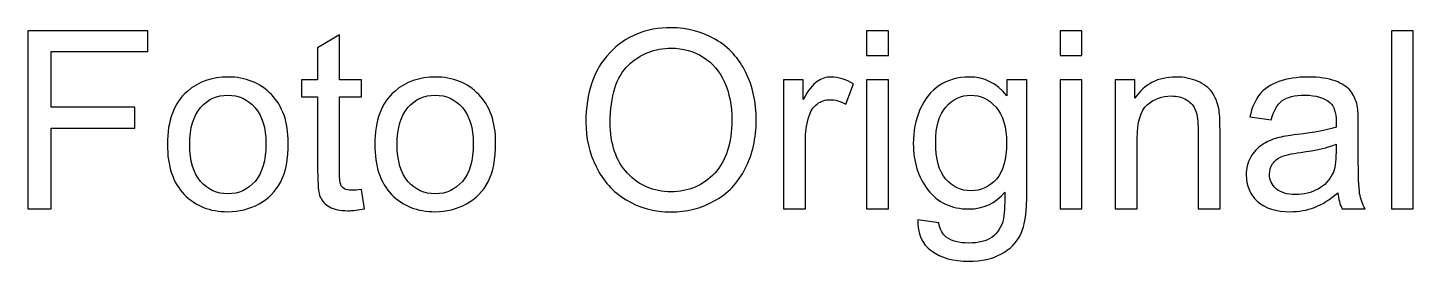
# Model space of a CAD drawing. Header units: millimetres. Extents: x -2444 to 3336, y -980 to 1690.
# Drawn here: x -2444 to -1730, y 1570 to 1690 of the extents above; entities that cross this region are included whole.
import ezdxf

# ---------------------------------------------------------------- set-up
doc = ezdxf.new("R2010")
doc.units = ezdxf.units.MM
doc.header["$MEASUREMENT"] = 0
doc.layers.add('Camada 1', color=7, linetype='Continuous')

msp = doc.modelspace()

# ---------------------------------------------------------------- linework, layer by layer
at = {"layer": 'Camada 1', "color": 250}
for points, knots in [([(-2444.3062, 1596.637), (-2444.3062, 1596.637), (-2444.3062, 1688.4168), (-2444.3062, 1688.4168), (-2444.3062, 1688.4168), (-2444.3062, 1688.4168), (-2382.3933, 1688.4168), (-2382.3933, 1688.4168), (-2382.3933, 1688.4168), (-2382.3933, 1688.4168), (-2382.3933, 1677.6494), (-2382.3933, 1677.6494), (-2382.3933, 1677.6494), (-2382.3933, 1677.6494), (-2432.1287, 1677.6494), (-2432.1287, 1677.6494), (-2432.1287, 1677.6494), (-2432.1287, 1677.6494), (-2432.1287, 1649.0643), (-2432.1287, 1649.0643), (-2432.1287, 1649.0643), (-2432.1287, 1649.0643), (-2389.0589, 1649.0643), (-2389.0589, 1649.0643), (-2389.0589, 1649.0643), (-2389.0589, 1649.0643), (-2389.0589, 1638.2968), (-2389.0589, 1638.2968), (-2389.0589, 1638.2968), (-2389.0589, 1638.2968), (-2432.1287, 1638.2968), (-2432.1287, 1638.2968), (-2432.1287, 1638.2968), (-2432.1287, 1638.2968), (-2432.1287, 1596.637), (-2432.1287, 1596.637), (-2432.1287, 1596.637), (-2432.1287, 1596.637), (-2444.3062, 1596.637), (-2444.3062, 1596.637)], [0, 0, 0, 0, 0.09090909, 0.09090909, 0.09090909, 0.09090909, 0.18181818, 0.18181818, 0.18181818, 0.18181818, 0.27272727, 0.27272727, 0.27272727, 0.27272727, 0.36363636, 0.36363636, 0.36363636, 0.36363636, 0.45454545, 0.45454545, 0.45454545, 0.45454545, 0.54545455, 0.54545455, 0.54545455, 0.54545455, 0.63636364, 0.63636364, 0.63636364, 0.63636364, 0.72727273, 0.72727273, 0.72727273, 0.72727273, 0.81818182, 0.81818182, 0.81818182, 0.81818182, 1, 1, 1, 1]), ([(-2272.2832, 1606.6995), (-2272.2832, 1606.6995), (-2270.745, 1596.7438), (-2270.745, 1596.7438), (-2270.745, 1596.7438), (-2273.9069, 1596.0815), (-2276.7483, 1595.7397), (-2279.2265, 1595.7397), (-2279.2265, 1595.7397), (-2283.307, 1595.7397), (-2286.4689, 1596.3806), (-2288.7335, 1597.6838), (-2288.7335, 1597.6838), (-2290.9767, 1598.987), (-2292.5576, 1600.6748), (-2293.4763, 1602.7898), (-2293.4763, 1602.7898), (-2294.3949, 1604.9049), (-2294.8436, 1609.3486), (-2294.8436, 1616.121), (-2294.8436, 1616.121), (-2294.8436, 1616.121), (-2294.8436, 1654.448), (-2294.8436, 1654.448), (-2294.8436, 1654.448), (-2294.8436, 1654.448), (-2303.1756, 1654.448), (-2303.1756, 1654.448), (-2303.1756, 1654.448), (-2303.1756, 1654.448), (-2303.1756, 1663.1645), (-2303.1756, 1663.1645), (-2303.1756, 1663.1645), (-2303.1756, 1663.1645), (-2294.8436, 1663.1645), (-2294.8436, 1663.1645), (-2294.8436, 1663.1645), (-2294.8436, 1663.1645), (-2294.8436, 1679.6148), (-2294.8436, 1679.6148), (-2294.8436, 1679.6148), (-2294.8436, 1679.6148), (-2283.5634, 1686.3872), (-2283.5634, 1686.3872), (-2283.5634, 1686.3872), (-2283.5634, 1686.3872), (-2283.5634, 1663.1645), (-2283.5634, 1663.1645), (-2283.5634, 1663.1645), (-2283.5634, 1663.1645), (-2272.2832, 1663.1645), (-2272.2832, 1663.1645), (-2272.2832, 1663.1645), (-2272.2832, 1663.1645), (-2272.2832, 1654.448), (-2272.2832, 1654.448), (-2272.2832, 1654.448), (-2272.2832, 1654.448), (-2283.5634, 1654.448), (-2283.5634, 1654.448), (-2283.5634, 1654.448), (-2283.5634, 1654.448), (-2283.5634, 1615.4801), (-2283.5634, 1615.4801), (-2283.5634, 1615.4801), (-2283.5634, 1612.2541), (-2283.3711, 1610.1818), (-2282.9652, 1609.2631), (-2282.9652, 1609.2631), (-2282.5806, 1608.3445), (-2281.9397, 1607.6181), (-2281.0424, 1607.0626), (-2281.0424, 1607.0626), (-2280.1451, 1606.5285), (-2278.8633, 1606.2508), (-2277.1969, 1606.2508), (-2277.1969, 1606.2508), (-2275.9578, 1606.2508), (-2274.3128, 1606.4004), (-2272.2832, 1606.6995)], [0, 0, 0, 0, 0.04761905, 0.04761905, 0.04761905, 0.04761905, 0.0952381, 0.0952381, 0.0952381, 0.0952381, 0.14285714, 0.14285714, 0.14285714, 0.14285714, 0.19047619, 0.19047619, 0.19047619, 0.19047619, 0.23809524, 0.23809524, 0.23809524, 0.23809524, 0.28571429, 0.28571429, 0.28571429, 0.28571429, 0.33333333, 0.33333333, 0.33333333, 0.33333333, 0.38095238, 0.38095238, 0.38095238, 0.38095238, 0.42857143, 0.42857143, 0.42857143, 0.42857143, 0.47619048, 0.47619048, 0.47619048, 0.47619048, 0.52380952, 0.52380952, 0.52380952, 0.52380952, 0.57142857, 0.57142857, 0.57142857, 0.57142857, 0.61904762, 0.61904762, 0.61904762, 0.61904762, 0.66666667, 0.66666667, 0.66666667, 0.66666667, 0.71428571, 0.71428571, 0.71428571, 0.71428571, 0.76190476, 0.76190476, 0.76190476, 0.76190476, 0.80952381, 0.80952381, 0.80952381, 0.80952381, 0.85714286, 0.85714286, 0.85714286, 0.85714286, 0.9047619, 0.9047619, 0.9047619, 0.9047619, 1, 1, 1, 1]), ([(-2156.5544, 1641.3092), (-2156.5544, 1656.5203), (-2152.4525, 1668.4415), (-2144.2701, 1677.0512), (-2144.2701, 1677.0512), (-2136.0876, 1685.6609), (-2125.5338, 1689.955), (-2112.5872, 1689.955), (-2112.5872, 1689.955), (-2104.1057, 1689.955), (-2096.4787, 1687.9254), (-2089.6636, 1683.8876), (-2089.6636, 1683.8876), (-2082.8699, 1679.8498), (-2077.6784, 1674.2097), (-2074.1106, 1666.9673), (-2074.1106, 1666.9673), (-2070.5428, 1659.7463), (-2068.7483, 1651.5425), (-2068.7483, 1642.3774), (-2068.7483, 1642.3774), (-2068.7483, 1633.084), (-2070.6283, 1624.752), (-2074.3884, 1617.4242), (-2074.3884, 1617.4242), (-2078.1484, 1610.075), (-2083.4681, 1604.5203), (-2090.3473, 1600.7603), (-2090.3473, 1600.7603), (-2097.2479, 1596.9788), (-2104.6825, 1595.0988), (-2112.6513, 1595.0988), (-2112.6513, 1595.0988), (-2121.3037, 1595.0988), (-2129.0161, 1597.1925), (-2135.8313, 1601.3584), (-2135.8313, 1601.3584), (-2142.625, 1605.5244), (-2147.7951, 1611.2073), (-2151.2988, 1618.4283), (-2151.2988, 1618.4283), (-2154.8025, 1625.628), (-2156.5544, 1633.2549), (-2156.5544, 1641.3092)], [0, 0, 0, 0, 0.08333333, 0.08333333, 0.08333333, 0.08333333, 0.16666667, 0.16666667, 0.16666667, 0.16666667, 0.25, 0.25, 0.25, 0.25, 0.33333333, 0.33333333, 0.33333333, 0.33333333, 0.41666667, 0.41666667, 0.41666667, 0.41666667, 0.5, 0.5, 0.5, 0.5, 0.58333333, 0.58333333, 0.58333333, 0.58333333, 0.66666667, 0.66666667, 0.66666667, 0.66666667, 0.75, 0.75, 0.75, 0.75, 0.83333333, 0.83333333, 0.83333333, 0.83333333, 1, 1, 1, 1]), ([(-2011.8558, 1675.5984), (-2011.8558, 1675.5984), (-2011.8558, 1688.4168), (-2011.8558, 1688.4168), (-2011.8558, 1688.4168), (-2011.8558, 1688.4168), (-2000.5756, 1688.4168), (-2000.5756, 1688.4168), (-2000.5756, 1688.4168), (-2000.5756, 1688.4168), (-2000.5756, 1675.5984), (-2000.5756, 1675.5984), (-2000.5756, 1675.5984), (-2000.5756, 1675.5984), (-2011.8558, 1675.5984), (-2011.8558, 1675.5984)], [0, 0, 0, 0, 0.2, 0.2, 0.2, 0.2, 0.4, 0.4, 0.4, 0.4, 0.6, 0.6, 0.6, 0.6, 1, 1, 1, 1]), ([(-1912.0859, 1675.5984), (-1912.0859, 1675.5984), (-1912.0859, 1688.4168), (-1912.0859, 1688.4168), (-1912.0859, 1688.4168), (-1912.0859, 1688.4168), (-1900.8057, 1688.4168), (-1900.8057, 1688.4168), (-1900.8057, 1688.4168), (-1900.8057, 1688.4168), (-1900.8057, 1675.5984), (-1900.8057, 1675.5984), (-1900.8057, 1675.5984), (-1900.8057, 1675.5984), (-1912.0859, 1675.5984), (-1912.0859, 1675.5984)], [0, 0, 0, 0, 0.2, 0.2, 0.2, 0.2, 0.4, 0.4, 0.4, 0.4, 0.6, 0.6, 0.6, 0.6, 1, 1, 1, 1]), ([(-1741.2807, 1596.637), (-1741.2807, 1596.637), (-1741.2807, 1688.4168), (-1741.2807, 1688.4168), (-1741.2807, 1688.4168), (-1741.2807, 1688.4168), (-1730.0005, 1688.4168), (-1730.0005, 1688.4168), (-1730.0005, 1688.4168), (-1730.0005, 1688.4168), (-1730.0005, 1596.637), (-1730.0005, 1596.637), (-1730.0005, 1596.637), (-1730.0005, 1596.637), (-1741.2807, 1596.637), (-1741.2807, 1596.637)], [0, 0, 0, 0, 0.2, 0.2, 0.2, 0.2, 0.4, 0.4, 0.4, 0.4, 0.6, 0.6, 0.6, 0.6, 1, 1, 1, 1]), ([(-2143.9923, 1641.0955), (-2143.9923, 1630.0503), (-2141.0227, 1621.3552), (-2135.0835, 1615.0101), (-2135.0835, 1615.0101), (-2129.1443, 1608.6649), (-2121.6883, 1605.4817), (-2112.7154, 1605.4817), (-2112.7154, 1605.4817), (-2103.5716, 1605.4817), (-2096.0728, 1608.6863), (-2090.155, 1615.0955), (-2090.155, 1615.0955), (-2084.2585, 1621.5047), (-2081.3103, 1630.6058), (-2081.3103, 1642.3987), (-2081.3103, 1642.3987), (-2081.3103, 1649.8548), (-2082.5708, 1656.3708), (-2085.0917, 1661.9254), (-2085.0917, 1661.9254), (-2087.6127, 1667.4801), (-2091.3087, 1671.7956), (-2096.1583, 1674.8507), (-2096.1583, 1674.8507), (-2101.0293, 1677.9057), (-2106.4771, 1679.4439), (-2112.5231, 1679.4439), (-2112.5231, 1679.4439), (-2121.1115, 1679.4439), (-2128.5034, 1676.4957), (-2134.699, 1670.5992), (-2134.699, 1670.5992), (-2140.8945, 1664.7028), (-2143.9923, 1654.8753), (-2143.9923, 1641.0955)], [0, 0, 0, 0, 0.1, 0.1, 0.1, 0.1, 0.2, 0.2, 0.2, 0.2, 0.3, 0.3, 0.3, 0.3, 0.4, 0.4, 0.4, 0.4, 0.5, 0.5, 0.5, 0.5, 0.6, 0.6, 0.6, 0.6, 0.7, 0.7, 0.7, 0.7, 0.8, 0.8, 0.8, 0.8, 1, 1, 1, 1]), ([(-2372.2881, 1629.9008), (-2372.2881, 1642.1851), (-2368.8699, 1651.2862), (-2362.012, 1657.204), (-2362.012, 1657.204), (-2356.3078, 1662.1177), (-2349.3218, 1664.5746), (-2341.0967, 1664.5746), (-2341.0967, 1664.5746), (-2331.9742, 1664.5746), (-2324.4968, 1661.5836), (-2318.6858, 1655.6017), (-2318.6858, 1655.6017), (-2312.8962, 1649.6411), (-2309.9907, 1641.3733), (-2309.9907, 1630.8408), (-2309.9907, 1630.8408), (-2309.9907, 1622.2952), (-2311.2725, 1615.5869), (-2313.8362, 1610.6945), (-2313.8362, 1610.6945), (-2316.3999, 1605.8022), (-2320.1386, 1601.9994), (-2325.0523, 1599.2861), (-2325.0523, 1599.2861), (-2329.9446, 1596.5729), (-2335.307, 1595.227), (-2341.0967, 1595.227), (-2341.0967, 1595.227), (-2350.4114, 1595.227), (-2357.9315, 1598.1966), (-2363.6784, 1604.1571), (-2363.6784, 1604.1571), (-2369.4253, 1610.1177), (-2372.2881, 1618.706), (-2372.2881, 1629.9008)], [0, 0, 0, 0, 0.1, 0.1, 0.1, 0.1, 0.2, 0.2, 0.2, 0.2, 0.3, 0.3, 0.3, 0.3, 0.4, 0.4, 0.4, 0.4, 0.5, 0.5, 0.5, 0.5, 0.6, 0.6, 0.6, 0.6, 0.7, 0.7, 0.7, 0.7, 0.8, 0.8, 0.8, 0.8, 1, 1, 1, 1]), ([(-2265.3826, 1629.9008), (-2265.3826, 1642.1851), (-2261.9644, 1651.2862), (-2255.1065, 1657.204), (-2255.1065, 1657.204), (-2249.4023, 1662.1177), (-2242.4163, 1664.5746), (-2234.1912, 1664.5746), (-2234.1912, 1664.5746), (-2225.0687, 1664.5746), (-2217.5913, 1661.5836), (-2211.7803, 1655.6017), (-2211.7803, 1655.6017), (-2205.9907, 1649.6411), (-2203.0852, 1641.3733), (-2203.0852, 1630.8408), (-2203.0852, 1630.8408), (-2203.0852, 1622.2952), (-2204.367, 1615.5869), (-2206.9307, 1610.6945), (-2206.9307, 1610.6945), (-2209.4944, 1605.8022), (-2213.2331, 1601.9994), (-2218.1468, 1599.2861), (-2218.1468, 1599.2861), (-2223.0391, 1596.5729), (-2228.4015, 1595.227), (-2234.1912, 1595.227), (-2234.1912, 1595.227), (-2243.5059, 1595.227), (-2251.026, 1598.1966), (-2256.7729, 1604.1571), (-2256.7729, 1604.1571), (-2262.5198, 1610.1177), (-2265.3826, 1618.706), (-2265.3826, 1629.9008)], [0, 0, 0, 0, 0.1, 0.1, 0.1, 0.1, 0.2, 0.2, 0.2, 0.2, 0.3, 0.3, 0.3, 0.3, 0.4, 0.4, 0.4, 0.4, 0.5, 0.5, 0.5, 0.5, 0.6, 0.6, 0.6, 0.6, 0.7, 0.7, 0.7, 0.7, 0.8, 0.8, 0.8, 0.8, 1, 1, 1, 1]), ([(-2054.6693, 1596.637), (-2054.6693, 1596.637), (-2054.6693, 1663.1645), (-2054.6693, 1663.1645), (-2054.6693, 1663.1645), (-2054.6693, 1663.1645), (-2044.5428, 1663.1645), (-2044.5428, 1663.1645), (-2044.5428, 1663.1645), (-2044.5428, 1663.1645), (-2044.5428, 1652.9739), (-2044.5428, 1652.9739), (-2044.5428, 1652.9739), (-2041.9577, 1657.6954), (-2039.565, 1660.8145), (-2037.3645, 1662.31), (-2037.3645, 1662.31), (-2035.164, 1663.8268), (-2032.7499, 1664.5746), (-2030.1221, 1664.5746), (-2030.1221, 1664.5746), (-2026.3193, 1664.5746), (-2022.4524, 1663.3782), (-2018.5214, 1661.0068), (-2018.5214, 1661.0068), (-2018.5214, 1661.0068), (-2022.5379, 1650.6025), (-2022.5379, 1650.6025), (-2022.5379, 1650.6025), (-2025.2724, 1652.1407), (-2028.007, 1652.9098), (-2030.7416, 1652.9098), (-2030.7416, 1652.9098), (-2033.1985, 1652.9098), (-2035.399, 1652.1621), (-2037.3431, 1650.688), (-2037.3431, 1650.688), (-2039.2872, 1649.2138), (-2040.6759, 1647.1629), (-2041.5091, 1644.5351), (-2041.5091, 1644.5351), (-2042.7696, 1640.5401), (-2043.3891, 1636.1604), (-2043.3891, 1631.3963), (-2043.3891, 1631.3963), (-2043.3891, 1631.3963), (-2043.3891, 1596.637), (-2043.3891, 1596.637), (-2043.3891, 1596.637), (-2043.3891, 1596.637), (-2054.6693, 1596.637), (-2054.6693, 1596.637)], [0, 0, 0, 0, 0.07142857, 0.07142857, 0.07142857, 0.07142857, 0.14285714, 0.14285714, 0.14285714, 0.14285714, 0.21428571, 0.21428571, 0.21428571, 0.21428571, 0.28571429, 0.28571429, 0.28571429, 0.28571429, 0.35714286, 0.35714286, 0.35714286, 0.35714286, 0.42857143, 0.42857143, 0.42857143, 0.42857143, 0.5, 0.5, 0.5, 0.5, 0.57142857, 0.57142857, 0.57142857, 0.57142857, 0.64285714, 0.64285714, 0.64285714, 0.64285714, 0.71428571, 0.71428571, 0.71428571, 0.71428571, 0.78571429, 0.78571429, 0.78571429, 0.78571429, 0.85714286, 0.85714286, 0.85714286, 0.85714286, 1, 1, 1, 1]), ([(-1985.45, 1591.1251), (-1985.45, 1591.1251), (-1974.5543, 1589.5869), (-1974.5543, 1589.5869), (-1974.5543, 1589.5869), (-1974.1057, 1586.2114), (-1972.8238, 1583.7545), (-1970.7302, 1582.1949), (-1970.7302, 1582.1949), (-1967.9315, 1580.1226), (-1964.1073, 1579.0758), (-1959.2577, 1579.0758), (-1959.2577, 1579.0758), (-1954.0449, 1579.0758), (-1950.0071, 1580.1226), (-1947.1656, 1582.1949), (-1947.1656, 1582.1949), (-1944.3242, 1584.2672), (-1942.4015, 1587.1941), (-1941.3974, 1590.9328), (-1941.3974, 1590.9328), (-1940.8205, 1593.2188), (-1940.5428, 1598.0257), (-1940.5855, 1605.3535), (-1940.5855, 1605.3535), (-1945.5206, 1599.5425), (-1951.6521, 1596.637), (-1959.0013, 1596.637), (-1959.0013, 1596.637), (-1968.1451, 1596.637), (-1975.238, 1599.9271), (-1980.2371, 1606.5285), (-1980.2371, 1606.5285), (-1985.2577, 1613.1087), (-1987.7573, 1621.0133), (-1987.7573, 1630.2212), (-1987.7573, 1630.2212), (-1987.7573, 1636.5663), (-1986.6036, 1642.4201), (-1984.3177, 1647.7825), (-1984.3177, 1647.7825), (-1982.0317, 1653.1448), (-1978.6989, 1657.2681), (-1974.3407, 1660.195), (-1974.3407, 1660.195), (-1969.9824, 1663.1218), (-1964.855, 1664.5746), (-1958.9586, 1664.5746), (-1958.9586, 1664.5746), (-1951.118, 1664.5746), (-1944.6447, 1661.37), (-1939.5601, 1654.9608), (-1939.5601, 1654.9608), (-1939.5601, 1654.9608), (-1939.5601, 1663.1645), (-1939.5601, 1663.1645), (-1939.5601, 1663.1645), (-1939.5601, 1663.1645), (-1929.1771, 1663.1645), (-1929.1771, 1663.1645), (-1929.1771, 1663.1645), (-1929.1771, 1663.1645), (-1929.1771, 1605.7167), (-1929.1771, 1605.7167), (-1929.1771, 1605.7167), (-1929.1771, 1595.3552), (-1930.224, 1588.0273), (-1932.339, 1583.7118), (-1932.339, 1583.7118), (-1934.4327, 1579.3962), (-1937.7868, 1575.978), (-1942.3374, 1573.4784), (-1942.3374, 1573.4784), (-1946.9093, 1570.9788), (-1952.528, 1569.7183), (-1959.1936, 1569.7183), (-1959.1936, 1569.7183), (-1967.1196, 1569.7183), (-1973.5075, 1571.4916), (-1978.3785, 1575.0593), (-1978.3785, 1575.0593), (-1983.2708, 1578.6058), (-1985.6209, 1583.9681), (-1985.45, 1591.1251)], [0, 0, 0, 0, 0.04545455, 0.04545455, 0.04545455, 0.04545455, 0.09090909, 0.09090909, 0.09090909, 0.09090909, 0.13636364, 0.13636364, 0.13636364, 0.13636364, 0.18181818, 0.18181818, 0.18181818, 0.18181818, 0.22727273, 0.22727273, 0.22727273, 0.22727273, 0.27272727, 0.27272727, 0.27272727, 0.27272727, 0.31818182, 0.31818182, 0.31818182, 0.31818182, 0.36363636, 0.36363636, 0.36363636, 0.36363636, 0.40909091, 0.40909091, 0.40909091, 0.40909091, 0.45454545, 0.45454545, 0.45454545, 0.45454545, 0.5, 0.5, 0.5, 0.5, 0.54545455, 0.54545455, 0.54545455, 0.54545455, 0.59090909, 0.59090909, 0.59090909, 0.59090909, 0.63636364, 0.63636364, 0.63636364, 0.63636364, 0.68181818, 0.68181818, 0.68181818, 0.68181818, 0.72727273, 0.72727273, 0.72727273, 0.72727273, 0.77272727, 0.77272727, 0.77272727, 0.77272727, 0.81818182, 0.81818182, 0.81818182, 0.81818182, 0.86363636, 0.86363636, 0.86363636, 0.86363636, 0.90909091, 0.90909091, 0.90909091, 0.90909091, 1, 1, 1, 1]), ([(-1883.6077, 1596.637), (-1883.6077, 1596.637), (-1883.6077, 1663.1645), (-1883.6077, 1663.1645), (-1883.6077, 1663.1645), (-1883.6077, 1663.1645), (-1873.4812, 1663.1645), (-1873.4812, 1663.1645), (-1873.4812, 1663.1645), (-1873.4812, 1663.1645), (-1873.4812, 1653.7217), (-1873.4812, 1653.7217), (-1873.4812, 1653.7217), (-1868.6102, 1660.9641), (-1861.5601, 1664.5746), (-1852.3522, 1664.5746), (-1852.3522, 1664.5746), (-1848.3358, 1664.5746), (-1844.6611, 1663.8482), (-1841.307, 1662.4168), (-1841.307, 1662.4168), (-1837.9528, 1660.9854), (-1835.4319, 1659.084), (-1833.7655, 1656.7553), (-1833.7655, 1656.7553), (-1832.0991, 1654.4267), (-1830.9241, 1651.6493), (-1830.2618, 1648.4447), (-1830.2618, 1648.4447), (-1829.8559, 1646.3511), (-1829.6422, 1642.6978), (-1829.6422, 1637.485), (-1829.6422, 1637.485), (-1829.6422, 1637.485), (-1829.6422, 1596.637), (-1829.6422, 1596.637), (-1829.6422, 1596.637), (-1829.6422, 1596.637), (-1840.9224, 1596.637), (-1840.9224, 1596.637), (-1840.9224, 1596.637), (-1840.9224, 1596.637), (-1840.9224, 1637.0577), (-1840.9224, 1637.0577), (-1840.9224, 1637.0577), (-1840.9224, 1641.651), (-1841.3497, 1645.0906), (-1842.2256, 1647.3552), (-1842.2256, 1647.3552), (-1843.1016, 1649.6198), (-1844.6611, 1651.4357), (-1846.883, 1652.803), (-1846.883, 1652.803), (-1849.1049, 1654.1489), (-1851.7326, 1654.8326), (-1854.7236, 1654.8326), (-1854.7236, 1654.8326), (-1859.5091, 1654.8326), (-1863.6324, 1653.3157), (-1867.1147, 1650.2607), (-1867.1147, 1650.2607), (-1870.5971, 1647.227), (-1872.3275, 1641.4373), (-1872.3275, 1632.9345), (-1872.3275, 1632.9345), (-1872.3275, 1632.9345), (-1872.3275, 1596.637), (-1872.3275, 1596.637), (-1872.3275, 1596.637), (-1872.3275, 1596.637), (-1883.6077, 1596.637), (-1883.6077, 1596.637)], [0, 0, 0, 0, 0.05263158, 0.05263158, 0.05263158, 0.05263158, 0.10526316, 0.10526316, 0.10526316, 0.10526316, 0.15789474, 0.15789474, 0.15789474, 0.15789474, 0.21052632, 0.21052632, 0.21052632, 0.21052632, 0.26315789, 0.26315789, 0.26315789, 0.26315789, 0.31578947, 0.31578947, 0.31578947, 0.31578947, 0.36842105, 0.36842105, 0.36842105, 0.36842105, 0.42105263, 0.42105263, 0.42105263, 0.42105263, 0.47368421, 0.47368421, 0.47368421, 0.47368421, 0.52631579, 0.52631579, 0.52631579, 0.52631579, 0.57894737, 0.57894737, 0.57894737, 0.57894737, 0.63157895, 0.63157895, 0.63157895, 0.63157895, 0.68421053, 0.68421053, 0.68421053, 0.68421053, 0.73684211, 0.73684211, 0.73684211, 0.73684211, 0.78947368, 0.78947368, 0.78947368, 0.78947368, 0.84210526, 0.84210526, 0.84210526, 0.84210526, 0.89473684, 0.89473684, 0.89473684, 0.89473684, 1, 1, 1, 1]), ([(-1768.8616, 1604.969), (-1773.049, 1601.4012), (-1777.0868, 1598.9016), (-1780.9537, 1597.4275), (-1780.9537, 1597.4275), (-1784.8206, 1595.9534), (-1788.9652, 1595.227), (-1793.4089, 1595.227), (-1793.4089, 1595.227), (-1800.7154, 1595.227), (-1806.3341, 1597.0002), (-1810.2651, 1600.568), (-1810.2651, 1600.568), (-1814.1961, 1604.1144), (-1816.1616, 1608.6649), (-1816.1616, 1614.1982), (-1816.1616, 1614.1982), (-1816.1616, 1617.4456), (-1815.4138, 1620.4152), (-1813.9397, 1623.107), (-1813.9397, 1623.107), (-1812.4442, 1625.7989), (-1810.5001, 1627.9353), (-1808.1073, 1629.559), (-1808.1073, 1629.559), (-1805.6932, 1631.1826), (-1803.0013, 1632.4217), (-1799.989, 1633.2549), (-1799.989, 1633.2549), (-1797.7672, 1633.8318), (-1794.413, 1634.3872), (-1789.9479, 1634.9427), (-1789.9479, 1634.9427), (-1780.8469, 1636.0109), (-1774.1172, 1637.3141), (-1769.823, 1638.8096), (-1769.823, 1638.8096), (-1769.7803, 1640.3478), (-1769.7589, 1641.3305), (-1769.7589, 1641.7364), (-1769.7589, 1641.7364), (-1769.7589, 1646.3083), (-1770.8271, 1649.5343), (-1772.9635, 1651.4143), (-1772.9635, 1651.4143), (-1775.8477, 1653.9567), (-1780.1418, 1655.2171), (-1785.8247, 1655.2171), (-1785.8247, 1655.2171), (-1791.1443, 1655.2171), (-1795.0753, 1654.2771), (-1797.5962, 1652.4184), (-1797.5962, 1652.4184), (-1800.1386, 1650.5598), (-1801.9972, 1647.2697), (-1803.215, 1642.5269), (-1803.215, 1642.5269), (-1803.215, 1642.5269), (-1814.2388, 1644.0651), (-1814.2388, 1644.0651), (-1814.2388, 1644.0651), (-1813.2347, 1648.7866), (-1811.5897, 1652.6107), (-1809.2824, 1655.5162), (-1809.2824, 1655.5162), (-1806.975, 1658.4217), (-1803.6423, 1660.6436), (-1799.284, 1662.2245), (-1799.284, 1662.2245), (-1794.9471, 1663.7841), (-1789.8838, 1664.5746), (-1784.1583, 1664.5746), (-1784.1583, 1664.5746), (-1778.4754, 1664.5746), (-1773.8395, 1663.9123), (-1770.2717, 1662.5664), (-1770.2717, 1662.5664), (-1766.7252, 1661.2204), (-1764.0975, 1659.554), (-1762.4311, 1657.5244), (-1762.4311, 1657.5244), (-1760.7647, 1655.4949), (-1759.5897, 1652.9312), (-1758.906, 1649.8334), (-1758.906, 1649.8334), (-1758.5428, 1647.9106), (-1758.3505, 1644.4497), (-1758.3505, 1639.4719), (-1758.3505, 1639.4719), (-1758.3505, 1639.4719), (-1758.3505, 1624.517), (-1758.3505, 1624.517), (-1758.3505, 1624.517), (-1758.3505, 1614.07), (-1758.1155, 1607.4686), (-1757.6455, 1604.6699), (-1757.6455, 1604.6699), (-1757.1969, 1601.8712), (-1756.2569, 1599.2007), (-1754.8896, 1596.637), (-1754.8896, 1596.637), (-1754.8896, 1596.637), (-1766.6825, 1596.637), (-1766.6825, 1596.637), (-1766.6825, 1596.637), (-1767.8148, 1599.0084), (-1768.5412, 1601.7857), (-1768.8616, 1604.969)], [0, 0, 0, 0, 0.03571429, 0.03571429, 0.03571429, 0.03571429, 0.07142857, 0.07142857, 0.07142857, 0.07142857, 0.10714286, 0.10714286, 0.10714286, 0.10714286, 0.14285714, 0.14285714, 0.14285714, 0.14285714, 0.17857143, 0.17857143, 0.17857143, 0.17857143, 0.21428571, 0.21428571, 0.21428571, 0.21428571, 0.25, 0.25, 0.25, 0.25, 0.28571429, 0.28571429, 0.28571429, 0.28571429, 0.32142857, 0.32142857, 0.32142857, 0.32142857, 0.35714286, 0.35714286, 0.35714286, 0.35714286, 0.39285714, 0.39285714, 0.39285714, 0.39285714, 0.42857143, 0.42857143, 0.42857143, 0.42857143, 0.46428571, 0.46428571, 0.46428571, 0.46428571, 0.5, 0.5, 0.5, 0.5, 0.53571429, 0.53571429, 0.53571429, 0.53571429, 0.57142857, 0.57142857, 0.57142857, 0.57142857, 0.60714286, 0.60714286, 0.60714286, 0.60714286, 0.64285714, 0.64285714, 0.64285714, 0.64285714, 0.67857143, 0.67857143, 0.67857143, 0.67857143, 0.71428571, 0.71428571, 0.71428571, 0.71428571, 0.75, 0.75, 0.75, 0.75, 0.78571429, 0.78571429, 0.78571429, 0.78571429, 0.82142857, 0.82142857, 0.82142857, 0.82142857, 0.85714286, 0.85714286, 0.85714286, 0.85714286, 0.89285714, 0.89285714, 0.89285714, 0.89285714, 0.92857143, 0.92857143, 0.92857143, 0.92857143, 1, 1, 1, 1]), ([(-2011.8558, 1596.637), (-2011.8558, 1596.637), (-2011.8558, 1663.1645), (-2011.8558, 1663.1645), (-2011.8558, 1663.1645), (-2011.8558, 1663.1645), (-2000.5756, 1663.1645), (-2000.5756, 1663.1645), (-2000.5756, 1663.1645), (-2000.5756, 1663.1645), (-2000.5756, 1596.637), (-2000.5756, 1596.637), (-2000.5756, 1596.637), (-2000.5756, 1596.637), (-2011.8558, 1596.637), (-2011.8558, 1596.637)], [0, 0, 0, 0, 0.2, 0.2, 0.2, 0.2, 0.4, 0.4, 0.4, 0.4, 0.6, 0.6, 0.6, 0.6, 1, 1, 1, 1]), ([(-1912.0859, 1596.637), (-1912.0859, 1596.637), (-1912.0859, 1663.1645), (-1912.0859, 1663.1645), (-1912.0859, 1663.1645), (-1912.0859, 1663.1645), (-1900.8057, 1663.1645), (-1900.8057, 1663.1645), (-1900.8057, 1663.1645), (-1900.8057, 1663.1645), (-1900.8057, 1596.637), (-1900.8057, 1596.637), (-1900.8057, 1596.637), (-1900.8057, 1596.637), (-1912.0859, 1596.637), (-1912.0859, 1596.637)], [0, 0, 0, 0, 0.2, 0.2, 0.2, 0.2, 0.4, 0.4, 0.4, 0.4, 0.6, 0.6, 0.6, 0.6, 1, 1, 1, 1]), ([(-2360.7516, 1629.8794), (-2360.7516, 1621.3765), (-2358.8929, 1615.0101), (-2355.1755, 1610.8013), (-2355.1755, 1610.8013), (-2351.4368, 1606.5713), (-2346.7581, 1604.4562), (-2341.0967, 1604.4562), (-2341.0967, 1604.4562), (-2335.4993, 1604.4562), (-2330.8419, 1606.5713), (-2327.1032, 1610.8227), (-2327.1032, 1610.8227), (-2323.3859, 1615.0741), (-2321.5272, 1621.5474), (-2321.5272, 1630.2426), (-2321.5272, 1630.2426), (-2321.5272, 1638.4464), (-2323.4073, 1644.6633), (-2327.146, 1648.872), (-2327.146, 1648.872), (-2330.8847, 1653.1021), (-2335.542, 1655.2171), (-2341.0967, 1655.2171), (-2341.0967, 1655.2171), (-2346.7581, 1655.2171), (-2351.4368, 1653.1235), (-2355.1755, 1648.9147), (-2355.1755, 1648.9147), (-2358.8929, 1644.706), (-2360.7516, 1638.3609), (-2360.7516, 1629.8794)], [0, 0, 0, 0, 0.11111111, 0.11111111, 0.11111111, 0.11111111, 0.22222222, 0.22222222, 0.22222222, 0.22222222, 0.33333333, 0.33333333, 0.33333333, 0.33333333, 0.44444444, 0.44444444, 0.44444444, 0.44444444, 0.55555556, 0.55555556, 0.55555556, 0.55555556, 0.66666667, 0.66666667, 0.66666667, 0.66666667, 0.77777778, 0.77777778, 0.77777778, 0.77777778, 1, 1, 1, 1]), ([(-2253.8461, 1629.8794), (-2253.8461, 1621.3765), (-2251.9874, 1615.0101), (-2248.27, 1610.8013), (-2248.27, 1610.8013), (-2244.5313, 1606.5713), (-2239.8526, 1604.4562), (-2234.1912, 1604.4562), (-2234.1912, 1604.4562), (-2228.5938, 1604.4562), (-2223.9364, 1606.5713), (-2220.1977, 1610.8227), (-2220.1977, 1610.8227), (-2216.4804, 1615.0741), (-2214.6217, 1621.5474), (-2214.6217, 1630.2426), (-2214.6217, 1630.2426), (-2214.6217, 1638.4464), (-2216.5018, 1644.6633), (-2220.2405, 1648.872), (-2220.2405, 1648.872), (-2223.9792, 1653.1021), (-2228.6365, 1655.2171), (-2234.1912, 1655.2171), (-2234.1912, 1655.2171), (-2239.8526, 1655.2171), (-2244.5313, 1653.1235), (-2248.27, 1648.9147), (-2248.27, 1648.9147), (-2251.9874, 1644.706), (-2253.8461, 1638.3609), (-2253.8461, 1629.8794)], [0, 0, 0, 0, 0.11111111, 0.11111111, 0.11111111, 0.11111111, 0.22222222, 0.22222222, 0.22222222, 0.22222222, 0.33333333, 0.33333333, 0.33333333, 0.33333333, 0.44444444, 0.44444444, 0.44444444, 0.44444444, 0.55555556, 0.55555556, 0.55555556, 0.55555556, 0.66666667, 0.66666667, 0.66666667, 0.66666667, 0.77777778, 0.77777778, 0.77777778, 0.77777778, 1, 1, 1, 1]), ([(-1976.2207, 1631.0331), (-1976.2207, 1622.3379), (-1974.4902, 1615.9928), (-1971.0292, 1611.9977), (-1971.0292, 1611.9977), (-1967.5469, 1608.0027), (-1963.21, 1605.9944), (-1957.9972, 1605.9944), (-1957.9972, 1605.9944), (-1952.8057, 1605.9944), (-1948.4688, 1607.9813), (-1944.9438, 1611.955), (-1944.9438, 1611.955), (-1941.4401, 1615.9287), (-1939.6882, 1622.167), (-1939.6882, 1630.6699), (-1939.6882, 1630.6699), (-1939.6882, 1638.7882), (-1941.5042, 1644.9197), (-1945.1147, 1649.0429), (-1945.1147, 1649.0429), (-1948.7252, 1653.1662), (-1953.0835, 1655.2171), (-1958.1681, 1655.2171), (-1958.1681, 1655.2171), (-1963.1887, 1655.2171), (-1967.4401, 1653.1876), (-1970.9652, 1649.1284), (-1970.9652, 1649.1284), (-1974.4689, 1645.0692), (-1976.2207, 1639.0446), (-1976.2207, 1631.0331)], [0, 0, 0, 0, 0.11111111, 0.11111111, 0.11111111, 0.11111111, 0.22222222, 0.22222222, 0.22222222, 0.22222222, 0.33333333, 0.33333333, 0.33333333, 0.33333333, 0.44444444, 0.44444444, 0.44444444, 0.44444444, 0.55555556, 0.55555556, 0.55555556, 0.55555556, 0.66666667, 0.66666667, 0.66666667, 0.66666667, 0.77777778, 0.77777778, 0.77777778, 0.77777778, 1, 1, 1, 1]), ([(-1769.7589, 1629.9649), (-1773.8608, 1628.2985), (-1780.0137, 1626.8884), (-1788.2174, 1625.7348), (-1788.2174, 1625.7348), (-1792.8748, 1625.0725), (-1796.1649, 1624.3248), (-1798.0876, 1623.4916), (-1798.0876, 1623.4916), (-1800.0104, 1622.6584), (-1801.4845, 1621.4406), (-1802.5313, 1619.8597), (-1802.5313, 1619.8597), (-1803.5782, 1618.2574), (-1804.1123, 1616.4842), (-1804.1123, 1614.5187), (-1804.1123, 1614.5187), (-1804.1123, 1611.5491), (-1802.98, 1609.0495), (-1800.694, 1607.0626), (-1800.694, 1607.0626), (-1798.4081, 1605.0758), (-1795.0753, 1604.0717), (-1790.6957, 1604.0717), (-1790.6957, 1604.0717), (-1786.3588, 1604.0717), (-1782.4919, 1605.0117), (-1779.095, 1606.9131), (-1779.095, 1606.9131), (-1775.7195, 1608.7931), (-1773.2199, 1611.3782), (-1771.639, 1614.6469), (-1771.639, 1614.6469), (-1770.4212, 1617.1892), (-1769.823, 1620.9279), (-1769.823, 1625.863), (-1769.823, 1625.863), (-1769.823, 1625.863), (-1769.7589, 1629.9649), (-1769.7589, 1629.9649)], [0, 0, 0, 0, 0.09090909, 0.09090909, 0.09090909, 0.09090909, 0.18181818, 0.18181818, 0.18181818, 0.18181818, 0.27272727, 0.27272727, 0.27272727, 0.27272727, 0.36363636, 0.36363636, 0.36363636, 0.36363636, 0.45454545, 0.45454545, 0.45454545, 0.45454545, 0.54545455, 0.54545455, 0.54545455, 0.54545455, 0.63636364, 0.63636364, 0.63636364, 0.63636364, 0.72727273, 0.72727273, 0.72727273, 0.72727273, 0.81818182, 0.81818182, 0.81818182, 0.81818182, 1, 1, 1, 1])]:
    msp.add_open_spline(points, degree=3, knots=knots, dxfattribs=at)

doc.saveas('drawing.dxf')
